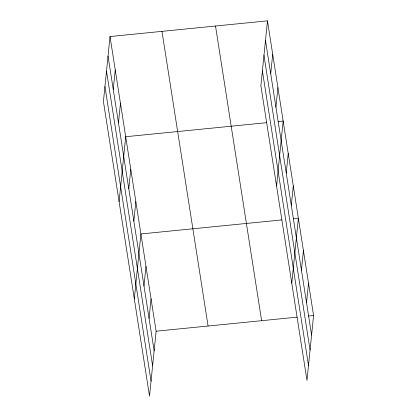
<?xml version="1.0" encoding="UTF-8"?>
<svg xmlns="http://www.w3.org/2000/svg" width="417" height="417" viewBox="0 0 417 417"><rect width="100%" height="100%" fill="white"/><g stroke="black" fill="none" stroke-linecap="round" stroke-linejoin="round"><path stroke-width="0.63" d="M110.015 36.54L103.421 101.482L149.526 396.15L156.12 331.202L110.015 36.54L267.474 20.85L313.579 315.518L306.985 380.46L260.88 85.798L267.474 20.85M113.252 89.514L115.243 69.936M118.48 122.911L120.466 103.333M119.095 201.672L125.694 136.724L266.677 122.676M128.775 188.719L130.766 169.14M133.847 221.135L135.838 201.552M134.31 298.911L140.91 233.963L281.892 219.915M143.99 285.958L145.981 266.38M149.062 318.374L151.053 298.791M270.711 73.825L272.702 54.246M275.934 107.221L277.925 87.643M276.554 185.982L283.148 121.034L278.082 121.54M286.234 173.029L288.22 153.451M291.306 205.445L293.292 185.862M291.77 283.221L298.363 218.273L293.297 218.779M301.449 270.268L303.435 250.69M306.521 302.685L308.507 283.101M156.12 331.202L297.102 317.16M308.512 316.018L313.579 315.518M265.488 40.433L311.593 335.096M263.966 55.404L310.071 350.066M262.397 70.827L308.502 365.49M215.516 26.026L261.621 320.694M161.978 31.364L208.083 326.026M108.029 56.123L154.134 350.786M106.507 71.088L152.612 365.756M104.943 86.512L151.048 381.18"/></g></svg>
